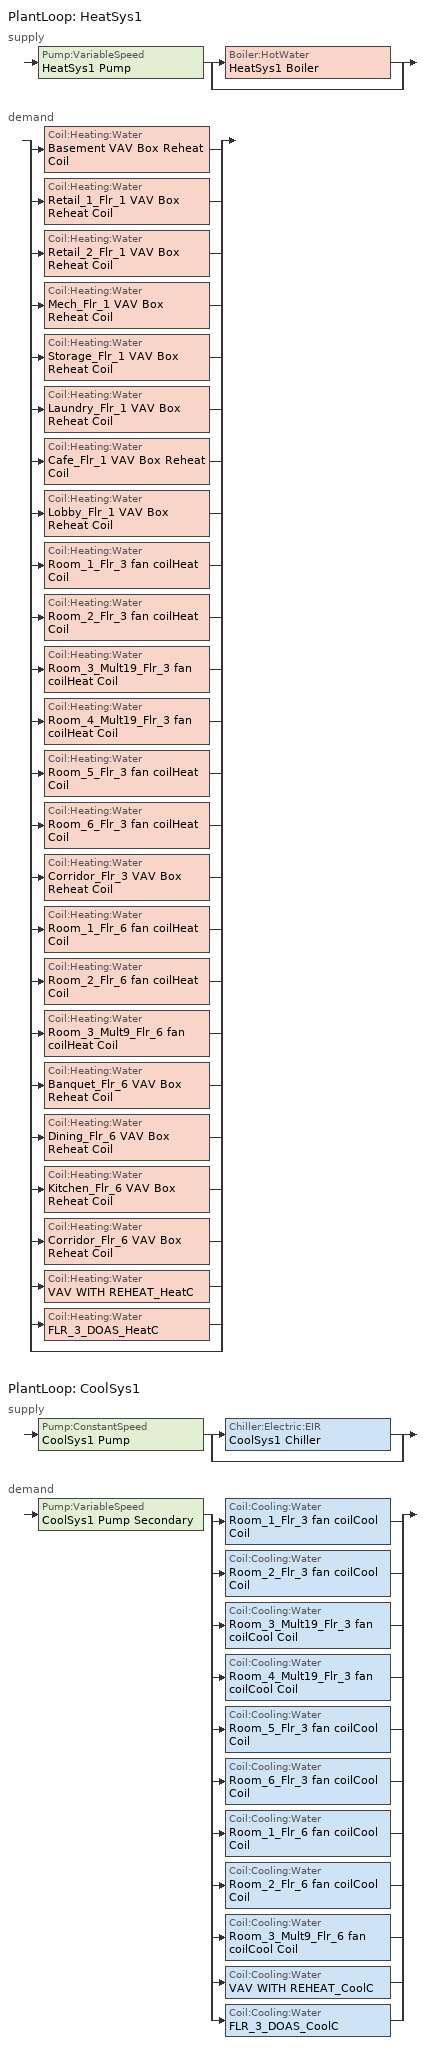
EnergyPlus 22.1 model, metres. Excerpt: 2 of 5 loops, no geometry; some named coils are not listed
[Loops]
PlantLoop 'HeatSys1'
 supply: Pump:VariableSpeed 'HeatSys1 Pump' > split
  | Boiler:HotWater 'HeatSys1 Boiler'
  | bypass
 demand: split
  | Coil:Heating:Water 'Basement VAV Box Reheat Coil'
  | Coil:Heating:Water 'Retail_1_Flr_1 VAV Box Reheat Coil'
  | Coil:Heating:Water 'Retail_2_Flr_1 VAV Box Reheat Coil'
  | Coil:Heating:Water 'Mech_Flr_1 VAV Box Reheat Coil'
  | Coil:Heating:Water 'Storage_Flr_1 VAV Box Reheat Coil'
  | Coil:Heating:Water 'Laundry_Flr_1 VAV Box Reheat Coil'
  | Coil:Heating:Water 'Cafe_Flr_1 VAV Box Reheat Coil'
  | Coil:Heating:Water 'Lobby_Flr_1 VAV Box Reheat Coil'
  | Coil:Heating:Water 'Room_1_Flr_3 fan coilHeat Coil'
  | Coil:Heating:Water 'Room_2_Flr_3 fan coilHeat Coil'
  | Coil:Heating:Water 'Room_3_Mult19_Flr_3 fan coilHeat Coil'
  | Coil:Heating:Water 'Room_4_Mult19_Flr_3 fan coilHeat Coil'
  | Coil:Heating:Water 'Room_5_Flr_3 fan coilHeat Coil'
  | Coil:Heating:Water 'Room_6_Flr_3 fan coilHeat Coil'
  | Coil:Heating:Water 'Corridor_Flr_3 VAV Box Reheat Coil'
  | Coil:Heating:Water 'Room_1_Flr_6 fan coilHeat Coil'
  | Coil:Heating:Water 'Room_2_Flr_6 fan coilHeat Coil'
  | Coil:Heating:Water 'Room_3_Mult9_Flr_6 fan coilHeat Coil'
  | Coil:Heating:Water 'Banquet_Flr_6 VAV Box Reheat Coil'
  | Coil:Heating:Water 'Dining_Flr_6 VAV Box Reheat Coil'
  | Coil:Heating:Water 'Kitchen_Flr_6 VAV Box Reheat Coil'
  | Coil:Heating:Water 'Corridor_Flr_6 VAV Box Reheat Coil'
  | Coil:Heating:Water 'VAV WITH REHEAT_HeatC'
  | Coil:Heating:Water 'FLR_3_DOAS_HeatC'
  | bypass
PlantLoop 'CoolSys1'
 supply: Pump:ConstantSpeed 'CoolSys1 Pump' > split
  | Chiller:Electric:EIR 'CoolSys1 Chiller'
  | bypass
 demand: Pump:VariableSpeed 'CoolSys1 Pump Secondary' > split
  | Coil:Cooling:Water 'Room_1_Flr_3 fan coilCool Coil'
  | Coil:Cooling:Water 'Room_2_Flr_3 fan coilCool Coil'
  | Coil:Cooling:Water 'Room_3_Mult19_Flr_3 fan coilCool Coil'
  | Coil:Cooling:Water 'Room_4_Mult19_Flr_3 fan coilCool Coil'
  | Coil:Cooling:Water 'Room_5_Flr_3 fan coilCool Coil'
  | Coil:Cooling:Water 'Room_6_Flr_3 fan coilCool Coil'
  | Coil:Cooling:Water 'Room_1_Flr_6 fan coilCool Coil'
  | Coil:Cooling:Water 'Room_2_Flr_6 fan coilCool Coil'
  | Coil:Cooling:Water 'Room_3_Mult9_Flr_6 fan coilCool Coil'
  | Coil:Cooling:Water 'VAV WITH REHEAT_CoolC'
  | Coil:Cooling:Water 'FLR_3_DOAS_CoolC'
[Sizing:Plant]
Name | Loop Type | Design Loop Exit Temperature {C} | Loop Design Temperature Difference {deltaC}
HeatSys1 | Heating | 82 | 11
CoolSys1 | Cooling | 6.7 | 8.33
[ZoneHVAC:FourPipeFanCoil] Availability Schedule=ALWAYS_ON; Capacity Control Method=CyclingFan; Maximum Supply Air Flow Rate {m3/s}=AUTOSIZE; Maximum Outdoor Air Flow Rate {m3/s}=0; Maximum Cold Water Flow Rate {m3/s}=AUTOSIZE; Minimum Cold Water Flow Rate {m3/s}=0; Cooling Convergence Tolerance=0.001; Maximum Hot Water Flow Rate {m3/s}=AUTOSIZE; Minimum Hot Water Flow Rate {m3/s}=0; Heating Convergence Tolerance=0.001
Name | Supply Air Fan | Cooling Coil | Heating Coil
Room_1_Flr_3 fan coil | Room_1_Flr_3 fan coilfan | Room_1_Flr_3 fan coilCool Coil | Room_1_Flr_3 fan coilHeat Coil
Room_2_Flr_3 fan coil | Room_2_Flr_3 fan coilfan | Room_2_Flr_3 fan coilCool Coil | Room_2_Flr_3 fan coilHeat Coil
Room_3_Mult19_Flr_3 fan coil | Room_3_Mult19_Flr_3 fan coilfan | Room_3_Mult19_Flr_3 fan coilCool Coil | Room_3_Mult19_Flr_3 fan coilHeat Coil
Room_4_Mult19_Flr_3 fan coil | Room_4_Mult19_Flr_3 fan coilfan | Room_4_Mult19_Flr_3 fan coilCool Coil | Room_4_Mult19_Flr_3 fan coilHeat Coil
Room_5_Flr_3 fan coil | Room_5_Flr_3 fan coilfan | Room_5_Flr_3 fan coilCool Coil | Room_5_Flr_3 fan coilHeat Coil
Room_6_Flr_3 fan coil | Room_6_Flr_3 fan coilfan | Room_6_Flr_3 fan coilCool Coil | Room_6_Flr_3 fan coilHeat Coil
Room_1_Flr_6 fan coil | Room_1_Flr_6 fan coilfan | Room_1_Flr_6 fan coilCool Coil | Room_1_Flr_6 fan coilHeat Coil
Room_2_Flr_6 fan coil | Room_2_Flr_6 fan coilfan | Room_2_Flr_6 fan coilCool Coil | Room_2_Flr_6 fan coilHeat Coil
Room_3_Mult9_Flr_6 fan coil | Room_3_Mult9_Flr_6 fan coilfan | Room_3_Mult9_Flr_6 fan coilCool Coil | Room_3_Mult9_Flr_6 fan coilHeat Coil
[Fan:OnOff] Availability Schedule=ALWAYS_ON; Fan Total Efficiency=0.385; Pressure Rise {Pa}=270.9; Maximum Flow Rate {m3/s}=AUTOSIZE; Motor Efficiency=0.7; Motor In Airstream Fraction=1
Room_1_Flr_3 fan coilfan; Room_2_Flr_3 fan coilfan; Room_3_Mult19_Flr_3 fan coilfan; Room_4_Mult19_Flr_3 fan coilfan; Room_5_Flr_3 fan coilfan; Room_6_Flr_3 fan coilfan; Room_1_Flr_6 fan coilfan; Room_2_Flr_6 fan coilfan; Room_3_Mult9_Flr_6 fan coilfan
[Coil:Cooling:Water] Availability Schedule=ALWAYS_ON; Design Water Flow Rate {m3/s}=AUTOSIZE; Design Air Flow Rate {m3/s}=AUTOSIZE; Design Inlet Water Temperature {C}=AUTOSIZE; Design Inlet Air Temperature {C}=AUTOSIZE; Design Outlet Air Temperature {C}=AUTOSIZE; Design Inlet Air Humidity Ratio {kgWater/kgDryAir}=AUTOSIZE; Design Outlet Air Humidity Ratio {kgWater/kgDryAir}=AUTOSIZE; Type of Analysis=SimpleAnalysis; Heat Exchanger Configuration=CrossFlow
Room_1_Flr_3 fan coilCool Coil; Room_2_Flr_3 fan coilCool Coil; Room_3_Mult19_Flr_3 fan coilCool Coil; Room_4_Mult19_Flr_3 fan coilCool Coil; Room_5_Flr_3 fan coilCool Coil; Room_6_Flr_3 fan coilCool Coil; Room_1_Flr_6 fan coilCool Coil; Room_2_Flr_6 fan coilCool Coil; Room_3_Mult9_Flr_6 fan coilCool Coil
[Coil:Heating:Water] Availability Schedule=ALWAYS_ON; U-Factor Times Area Value {W/K}=AUTOSIZE; Maximum Water Flow Rate {m3/s}=AUTOSIZE; Performance Input Method=UFactorTimesAreaAndDesignWaterFlowRate; Rated Capacity {W}=AUTOSIZE; Rated Inlet Water Temperature {C}=82.2; Rated Inlet Air Temperature {C}=16.6; Rated Outlet Water Temperature {C}=71.1; Rated Outlet Air Temperature {C}=32.2
Basement VAV Box Reheat Coil; Retail_1_Flr_1 VAV Box Reheat Coil; Retail_2_Flr_1 VAV Box Reheat Coil; Mech_Flr_1 VAV Box Reheat Coil; Storage_Flr_1 VAV Box Reheat Coil; Laundry_Flr_1 VAV Box Reheat Coil; Cafe_Flr_1 VAV Box Reheat Coil; Lobby_Flr_1 VAV Box Reheat Coil; Room_1_Flr_3 fan coilHeat Coil; Room_2_Flr_3 fan coilHeat Coil; Room_3_Mult19_Flr_3 fan coilHeat Coil; Room_4_Mult19_Flr_3 fan coilHeat Coil; Room_5_Flr_3 fan coilHeat Coil; Room_6_Flr_3 fan coilHeat Coil; Corridor_Flr_3 VAV Box Reheat Coil; Room_1_Flr_6 fan coilHeat Coil; Room_2_Flr_6 fan coilHeat Coil; Room_3_Mult9_Flr_6 fan coilHeat Coil; Banquet_Flr_6 VAV Box Reheat Coil; Dining_Flr_6 VAV Box Reheat Coil; Kitchen_Flr_6 VAV Box Reheat Coil; Corridor_Flr_6 VAV Box Reheat Coil
[Pump:ConstantSpeed]
CoolSys1 Pump: Design Flow Rate {m3/s}=AUTOSIZE; Design Pump Head {Pa}=44761.3; Design Power Consumption {W}=AUTOSIZE; Motor Efficiency=0.909; Fraction of Motor Inefficiencies to Fluid Stream=0; Pump Control Type=Intermittent
[Pump:VariableSpeed] Motor Efficiency=0.909; Fraction of Motor Inefficiencies to Fluid Stream=0; Coefficient 1 of the Part Load Performance Curve=0; Design Minimum Flow Rate {m3/s}=0; Pump Control Type=Intermittent
Name | Design Maximum Flow Rate {m3/s} | Design Pump Head {Pa} | Design Power Consumption {W} | Coefficient 2 of the Part Load Performance Curve | Coefficient 3 of the Part Load Performance Curve | Coefficient 4 of the Part Load Performance Curve
HeatSys1 Pump | AUTOSIZE | 179352 | AUTOSIZE | 3.2485 | -4.7443 | 2.5295
CoolSys1 Pump Secondary | autosize | 134284 | autosize | 0.0205 | 0.4101 | 0.5753
[Boiler:HotWater]
HeatSys1 Boiler: Fuel Type=NATURALGAS; Nominal Capacity {W}=305742; Nominal Thermal Efficiency=0.8; Efficiency Curve Temperature Evaluation Variable=LeavingBoiler; Normalized Boiler Efficiency Curve=HeatSys1 Boiler Efficiency Curve; Design Water Flow Rate {m3/s}=AUTOSIZE; Minimum Part Load Ratio=0; Maximum Part Load Ratio=1.2; Optimum Part Load Ratio=1; Water Outlet Upper Temperature Limit {C}=95; Boiler Flow Mode=LeavingSetpointModulated; Parasitic Electric Load {W}=0; Sizing Factor=1
[SetpointManager:Scheduled] Control Variable=Temperature
Name | Schedule | Setpoint Node or NodeList
HeatSys1 Boiler Setpoint Manager | HW-Loop-Temp-Schedule | HeatSys1 Supply Equipment Outlet Node
CoolSys1 Chiller Setpoint Manager | CW-Loop-Temp-Schedule | CoolSys1 Supply Equipment Outlet Node
CoolSys1 Loop Plant Demand Inlet Setpoint Manager | CW-Loop-Temp-Schedule | CoolSys1 Demand Inlet Node
HeatSys1 Loop Setpoint Manager | HW-Loop-Temp-Schedule | HeatSys1 Supply Outlet Node
CoolSys1 Loop Setpoint Manager | CW-Loop-Temp-Schedule | CoolSys1 Supply Outlet Node
[Chiller:Electric:EIR]
CoolSys1 Chiller: Reference Capacity {W}=750070; Reference COP {W/W}=2.96; Reference Leaving Chilled Water Temperature {C}=6.67; Reference Entering Condenser Fluid Temperature {C}=35; Reference Chilled Water Flow Rate {m3/s}=AutoSize; Reference Condenser Fluid Flow Rate {m3/s}=AutoSize; Cooling Capacity Function of Temperature Curve=AC_2010_PA_CAPFT; Electric Input to Cooling Output Ratio Function of Temperature Curve=AC_2010_PA_EIRFT; Electric Input to Cooling Output Ratio Function of Part Load Ratio Curve=AC_GT150_2010_PA_EIRFPLR; Minimum Part Load Ratio=0.15; Maximum Part Load Ratio=1; Optimum Part Load Ratio=0.8; Minimum Unloading Ratio=0.15; Condenser Type=AIRCOOLED; Leaving Chilled Water Lower Temperature Limit {C}=2; Chiller Flow Mode=LeavingSetpointModulated; Design Heat Recovery Water Flow Rate {m3/s}=0
[PlantLoop] Fluid Type=Water; Maximum Loop Flow Rate {m3/s}=AUTOSIZE; Minimum Loop Flow Rate {m3/s}=0
Name | Plant Equipment Operation Scheme | Maximum Loop Temperature {C} | Minimum Loop Temperature {C} | Plant Loop Volume {m3} | Load Distribution Scheme | Common Pipe Simulation
HeatSys1 | HeatSys1 Loop Operation Scheme List | 100 | 10 | AUTOSIZE | Optimal
CoolSys1 | CoolSys1 Loop Operation Scheme List | 98 | 1 | AUTOCALCULATE | SequentialLoad | TwoWayCommonPipe
[PlantEquipmentList]
HeatSys1 Equipment List: HeatSys1 Boiler
CoolSys1 Equipment List: CoolSys1 Chiller
[PlantEquipmentOperation:CoolingLoad]
CoolSys1 Operation Scheme: Load Range 1 Lower Limit {W}=0; Load Range 1 Upper Limit {W}=100000000000000; Range 1 Equipment List=CoolSys1 Equipment List
[PlantEquipmentOperation:HeatingLoad]
HeatSys1 Operation Scheme: Load Range 1 Lower Limit {W}=0; Load Range 1 Upper Limit {W}=1000000000000000; Range 1 Equipment List=HeatSys1 Equipment List
[PlantEquipmentOperationSchemes] Control Scheme 1 Schedule=PlantOnSched
Name | Control Scheme 1
HeatSys1 Loop Operation Scheme List | HeatSys1 Operation Scheme
CoolSys1 Loop Operation Scheme List | CoolSys1 Operation Scheme
[EnergyManagementSystem:Sensor]
BoilerPLR: Output:Variable or Output:Meter Index Key=HeatSys1 Boiler; Output:Variable or Output:Meter=Boiler Part Load Ratio
[Schedule:Compact]
ALWAYS_ON; PlantOnSched: Through: 12/31, For: AllDays, Until: 24:00, 1
CW-Loop-Temp-Schedule: Through: 12/31, For: AllDays, Until: 24:00, 6.7
HW-Loop-Temp-Schedule: Through: 12/31, For: AllDays, Until: 24:00, 60
[Curve:Quadratic] Minimum Value of x=0; Maximum Value of x=1
Name | Coefficient1 Constant | Coefficient2 x | Coefficient3 x**2
HeatSys1 Boiler Efficiency Curve | 1 | 0 | 0
AC_GT150_2010_PA_EIRFPLR | 0.141 | 0.655 | 0.203
[Curve:Biquadratic] Minimum Value of x=5; Maximum Value of x=10; Minimum Value of y=12.7; Maximum Value of y=51.67
Name | Coefficient1 Constant | Coefficient2 x | Coefficient3 x**2 | Coefficient4 y | Coefficient5 y**2 | Coefficient6 x*y
AC_2010_PA_CAPFT | 1.04338 | 0.0407073 | 0.0004506 | -0.0041514 | -8.86e-05 | -0.0003467
AC_2010_PA_EIRFT | 0.596191 | -0.0099493 | 0.0007888 | 0.0004506 | 0.0004875 | -0.0007623
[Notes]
avg_oa_tempt_ip = 70.985
maxdiff_oa_tempt_ip = 34.74
annual_run = no
ext_wall_type = MassWall
nonres_ext_wall_ufactor = 0.857417713
res_ext_wall_ufactor = 0.698426349
roof_type = LightweightRoof
nonres_roof_ufactor = 0.221452257
roof_emissivity = 0.75
roof_solar_absorp = 0.45
floor_type = LightweightFloor
nonres_floor_ufactor = 0.215773994
nonres_window =
res_window =
sidelighting_control = yes_AY
LPD_basement = 6.888902667
LPD_retail = 9.04168475
LPD_mechanic = 10.2257149
LPD_storage = 4.090285958
LPD_laundry = 5.704872521
LPD_dining = 6.45834625
LPD_lobby = 5.489594313
LPD_guestroom = 4.413203271
LPD_corridor_flr3 = 4.413203271
LPD_corridor_flr6 = 4.413203271
LPD_kitchen = 11.73266235
guestroom_ltg_sch = Guestroom_Ltg_Sch_Base
guestroom_eqp_sch = Guestroom_Eqp_Sch_Adva
exterior_lights_watts = 11632.5
economizer = DifferentialDryBulb
skip_economizer_control = Yes
VAV_WITH_REHEAT_DCV = No
cafe_OA_per_area = 0.000914047
cafe_OA_per_person = 0.00354
lobby_OA_per_area = 0.000304682
lobby_OA_per_person = 0.00354
banquet_OA_per_area = 0.000914047
banquet_OA_per_person = 0.00354
dining_OA_per_area = 0.000914047
dining_OA_per_person = 0.00354
